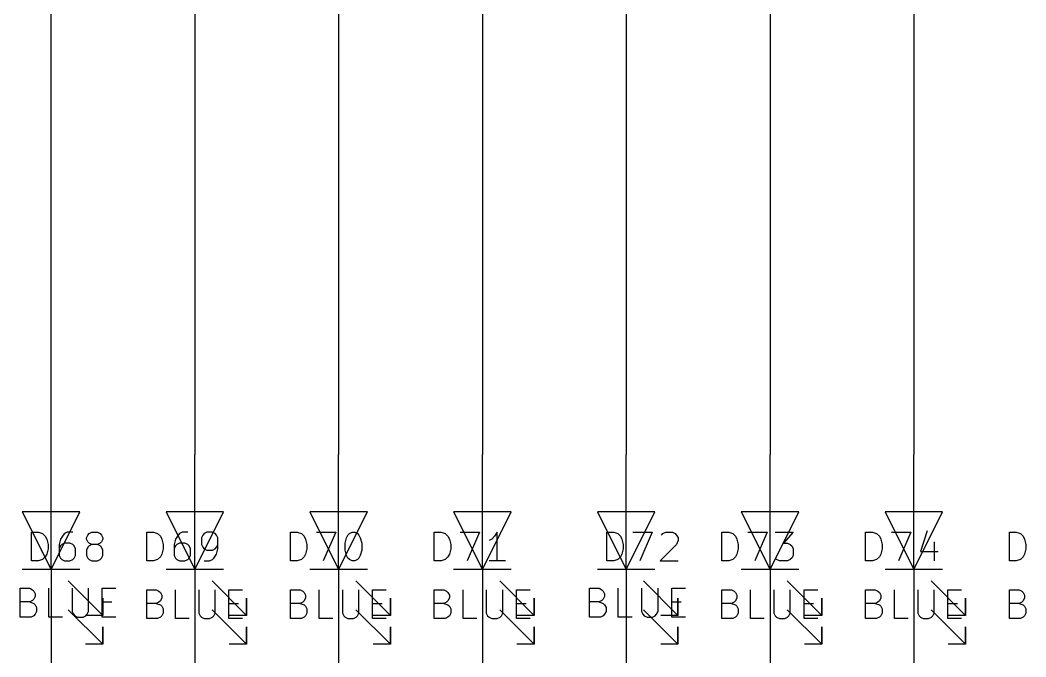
# Model space of a CAD drawing. Extents: x 0.4 to 16.1, y -11.3 to -0.4.
# Drawn here: x 9.996 to 11.745, y -7.352 to -6.245 of the extents above; entities that cross this region are included whole.
import ezdxf

# ---------------------------------------------------------------- set-up
doc = ezdxf.new("R2010")
doc.units = 0
doc.header["$MEASUREMENT"] = 0
for name, color, linetype in [('CYAN2', 4, 'CONTINUOUS'), ('GREEN3', 91, 'CONTINUOUS'), ('RED2', 1, 'CONTINUOUS')]:
    doc.layers.add(name, color=color, linetype=linetype)

msp = doc.modelspace()

# ---------------------------------------------------------------- linework, layer by layer
at = {"layer": 'CYAN2', "linetype": 'CONTINUOUS'}
for p, q in [((11.5734, -7.1329), (11.5615, -7.1686)), ((11.5734, -7.1329), (11.5615, -7.1686)), ((10.0163, -7.1853), (10.0163, -7.1353)), ((10.0163, -7.1353), (10.0282, -7.1353)), ((10.0163, -7.1853), (10.0163, -7.1353)), ((10.0163, -7.1353), (10.0282, -7.1353)), ((10.0282, -7.1353), (10.0353, -7.1377)), ((10.0282, -7.1353), (10.0353, -7.1377)), ((10.0353, -7.1377), (10.0401, -7.1424)), ((10.0353, -7.1377), (10.0401, -7.1424)), ((10.0401, -7.1424), (10.0425, -7.1472)), ((10.0401, -7.1424), (10.0425, -7.1472)), ((10.0425, -7.1472), (10.0449, -7.1567)), ((10.0425, -7.1472), (10.0449, -7.1567)), ((10.0663, -7.1472), (10.0639, -7.1567)), ((10.0663, -7.1472), (10.0639, -7.1567)), ((10.071, -7.1401), (10.0663, -7.1472)), ((10.071, -7.1401), (10.0663, -7.1472)), ((10.0734, -7.1377), (10.071, -7.1401)), ((10.0734, -7.1377), (10.071, -7.1401)), ((10.0782, -7.1353), (10.0734, -7.1377)), ((10.0782, -7.1353), (10.0734, -7.1377)), ((10.0877, -7.1353), (10.0782, -7.1353)), ((10.0877, -7.1353), (10.0782, -7.1353)), ((10.1115, -7.1448), (10.1139, -7.1401)), ((10.1115, -7.1448), (10.1139, -7.1401)), ((10.1115, -7.1472), (10.1115, -7.1448)), ((10.1115, -7.1472), (10.1115, -7.1448)), ((10.1139, -7.152), (10.1115, -7.1472)), ((10.1139, -7.152), (10.1115, -7.1472)), ((10.1139, -7.1401), (10.1163, -7.1377)), ((10.1139, -7.1401), (10.1163, -7.1377)), ((10.1163, -7.1377), (10.121, -7.1353)), ((10.1163, -7.1377), (10.121, -7.1353)), ((10.121, -7.1353), (10.1306, -7.1353)), ((10.121, -7.1353), (10.1306, -7.1353)), ((10.1306, -7.1353), (10.1353, -7.1377)), ((10.1306, -7.1353), (10.1353, -7.1377)), ((10.1353, -7.1377), (10.1377, -7.1401)), ((10.1353, -7.1377), (10.1377, -7.1401)), ((10.1377, -7.1401), (10.1401, -7.1448)), ((10.1377, -7.1401), (10.1401, -7.1448)), ((10.1401, -7.1472), (10.1377, -7.152)), ((10.1401, -7.1472), (10.1377, -7.152)), ((10.1401, -7.1448), (10.1401, -7.1472)), ((10.1401, -7.1448), (10.1401, -7.1472)), ((10.2163, -7.1853), (10.2163, -7.1353)), ((10.2163, -7.1353), (10.2282, -7.1353)), ((10.2163, -7.1853), (10.2163, -7.1353)), ((10.2163, -7.1353), (10.2282, -7.1353)), ((10.2282, -7.1353), (10.2353, -7.1377)), ((10.2282, -7.1353), (10.2353, -7.1377)), ((10.2353, -7.1377), (10.2401, -7.1424)), ((10.2353, -7.1377), (10.2401, -7.1424)), ((10.2401, -7.1424), (10.2425, -7.1472)), ((10.2401, -7.1424), (10.2425, -7.1472)), ((10.2425, -7.1472), (10.2449, -7.1567)), ((10.2425, -7.1472), (10.2449, -7.1567)), ((10.2663, -7.1472), (10.2639, -7.1567)), ((10.2663, -7.1472), (10.2639, -7.1567)), ((10.271, -7.1401), (10.2663, -7.1472)), ((10.271, -7.1401), (10.2663, -7.1472)), ((10.2734, -7.1377), (10.271, -7.1401)), ((10.2734, -7.1377), (10.271, -7.1401)), ((10.2782, -7.1353), (10.2734, -7.1377)), ((10.2782, -7.1353), (10.2734, -7.1377)), ((10.2877, -7.1353), (10.2782, -7.1353)), ((10.2877, -7.1353), (10.2782, -7.1353)), ((10.3139, -7.1401), (10.3115, -7.1448)), ((10.3139, -7.1401), (10.3115, -7.1448)), ((10.3115, -7.1448), (10.3115, -7.1567)), ((10.3115, -7.1448), (10.3115, -7.1567)), ((10.3163, -7.1377), (10.3139, -7.1401)), ((10.3163, -7.1377), (10.3139, -7.1401)), ((10.321, -7.1353), (10.3163, -7.1377)), ((10.321, -7.1353), (10.3163, -7.1377)), ((10.3306, -7.1353), (10.321, -7.1353)), ((10.3306, -7.1353), (10.321, -7.1353)), ((10.3353, -7.1377), (10.3306, -7.1353)), ((10.3353, -7.1377), (10.3306, -7.1353)), ((10.3377, -7.1401), (10.3353, -7.1377)), ((10.3377, -7.1401), (10.3353, -7.1377)), ((10.3401, -7.1448), (10.3377, -7.1401)), ((10.3401, -7.1448), (10.3377, -7.1401)), ((10.3401, -7.1639), (10.3401, -7.1448)), ((10.3401, -7.1639), (10.3401, -7.1448)), ((10.4663, -7.1853), (10.4663, -7.1353)), ((10.4663, -7.1353), (10.4782, -7.1353)), ((10.4663, -7.1853), (10.4663, -7.1353)), ((10.4663, -7.1353), (10.4782, -7.1353)), ((10.4782, -7.1353), (10.4853, -7.1377)), ((10.4782, -7.1353), (10.4853, -7.1377)), ((10.4853, -7.1377), (10.4901, -7.1424)), ((10.4853, -7.1377), (10.4901, -7.1424)), ((10.4901, -7.1424), (10.4925, -7.1472)), ((10.4901, -7.1424), (10.4925, -7.1472)), ((10.4925, -7.1472), (10.4949, -7.1567)), ((10.4925, -7.1472), (10.4949, -7.1567)), ((10.5115, -7.1353), (10.5449, -7.1353)), ((10.5115, -7.1353), (10.5449, -7.1353)), ((10.5449, -7.1353), (10.5234, -7.1853)), ((10.5449, -7.1353), (10.5234, -7.1853)), ((10.5615, -7.1543), (10.5639, -7.1448)), ((10.5615, -7.1543), (10.5639, -7.1448)), ((10.5639, -7.1448), (10.5663, -7.1401)), ((10.5639, -7.1448), (10.5663, -7.1401)), ((10.5663, -7.1401), (10.5687, -7.1377)), ((10.5663, -7.1401), (10.5687, -7.1377)), ((10.5687, -7.1377), (10.5734, -7.1353)), ((10.5687, -7.1377), (10.5734, -7.1353)), ((10.5734, -7.1353), (10.5782, -7.1353)), ((10.5734, -7.1353), (10.5782, -7.1353)), ((10.5782, -7.1353), (10.5829, -7.1377)), ((10.5782, -7.1353), (10.5829, -7.1377)), ((10.5829, -7.1377), (10.5853, -7.1401)), ((10.5829, -7.1377), (10.5853, -7.1401)), ((10.5853, -7.1401), (10.5877, -7.1448)), ((10.5853, -7.1401), (10.5877, -7.1448)), ((10.5877, -7.1448), (10.5901, -7.1543)), ((10.5877, -7.1448), (10.5901, -7.1543)), ((10.7163, -7.1853), (10.7163, -7.1353)), ((10.7163, -7.1353), (10.7282, -7.1353)), ((10.7163, -7.1853), (10.7163, -7.1353)), ((10.7163, -7.1353), (10.7282, -7.1353)), ((10.7282, -7.1353), (10.7353, -7.1377)), ((10.7282, -7.1353), (10.7353, -7.1377)), ((10.7353, -7.1377), (10.7401, -7.1424)), ((10.7353, -7.1377), (10.7401, -7.1424)), ((10.7401, -7.1424), (10.7425, -7.1472)), ((10.7401, -7.1424), (10.7425, -7.1472)), ((10.7425, -7.1472), (10.7449, -7.1567)), ((10.7425, -7.1472), (10.7449, -7.1567)), ((10.7615, -7.1353), (10.7949, -7.1353)), ((10.7615, -7.1353), (10.7949, -7.1353)), ((10.7949, -7.1353), (10.7734, -7.1853)), ((10.7949, -7.1353), (10.7734, -7.1853)), ((10.8163, -7.1472), (10.8115, -7.1496)), ((10.8163, -7.1472), (10.8115, -7.1496)), ((10.821, -7.1424), (10.8163, -7.1472)), ((10.821, -7.1424), (10.8163, -7.1472)), ((10.8258, -7.1353), (10.821, -7.1424)), ((10.8258, -7.1353), (10.821, -7.1424)), ((10.8258, -7.1853), (10.8258, -7.1353)), ((10.8258, -7.1853), (10.8258, -7.1353)), ((11.0163, -7.1853), (11.0163, -7.1353)), ((11.0163, -7.1353), (11.0282, -7.1353)), ((11.0163, -7.1853), (11.0163, -7.1353)), ((11.0163, -7.1353), (11.0282, -7.1353)), ((11.0282, -7.1353), (11.0353, -7.1377)), ((11.0282, -7.1353), (11.0353, -7.1377)), ((11.0353, -7.1377), (11.0401, -7.1424)), ((11.0353, -7.1377), (11.0401, -7.1424)), ((11.0401, -7.1424), (11.0425, -7.1472)), ((11.0401, -7.1424), (11.0425, -7.1472)), ((11.0425, -7.1472), (11.0449, -7.1567)), ((11.0425, -7.1472), (11.0449, -7.1567)), ((11.0615, -7.1353), (11.0949, -7.1353)), ((11.0615, -7.1353), (11.0949, -7.1353)), ((11.0949, -7.1353), (11.0734, -7.1853)), ((11.0949, -7.1353), (11.0734, -7.1853)), ((11.1115, -7.1401), (11.1139, -7.1377)), ((11.1115, -7.1401), (11.1139, -7.1377)), ((11.1139, -7.1377), (11.1187, -7.1353)), ((11.1139, -7.1377), (11.1187, -7.1353)), ((11.1187, -7.1353), (11.1306, -7.1353)), ((11.1187, -7.1353), (11.1306, -7.1353)), ((11.1306, -7.1353), (11.1353, -7.1377)), ((11.1306, -7.1353), (11.1353, -7.1377)), ((11.1353, -7.1377), (11.1377, -7.1401)), ((11.1353, -7.1377), (11.1377, -7.1401)), ((11.1377, -7.1401), (11.1401, -7.1448)), ((11.1377, -7.1401), (11.1401, -7.1448)), ((11.1401, -7.1496), (11.1377, -7.1567)), ((11.1401, -7.1496), (11.1377, -7.1567)), ((11.1401, -7.1448), (11.1401, -7.1496)), ((11.1401, -7.1448), (11.1401, -7.1496)), ((11.2163, -7.1853), (11.2163, -7.1353)), ((11.2163, -7.1353), (11.2282, -7.1353)), ((11.2163, -7.1853), (11.2163, -7.1353)), ((11.2163, -7.1353), (11.2282, -7.1353)), ((11.2282, -7.1353), (11.2353, -7.1377)), ((11.2282, -7.1353), (11.2353, -7.1377)), ((11.2353, -7.1377), (11.2401, -7.1424)), ((11.2353, -7.1377), (11.2401, -7.1424)), ((11.2401, -7.1424), (11.2425, -7.1472)), ((11.2401, -7.1424), (11.2425, -7.1472)), ((11.2425, -7.1472), (11.2449, -7.1567)), ((11.2425, -7.1472), (11.2449, -7.1567)), ((11.2615, -7.1353), (11.2949, -7.1353)), ((11.2615, -7.1353), (11.2949, -7.1353)), ((11.2949, -7.1353), (11.2734, -7.1853)), ((11.2949, -7.1353), (11.2734, -7.1853)), ((11.3091, -7.1353), (11.3401, -7.1353)), ((11.3091, -7.1353), (11.3401, -7.1353)), ((11.3401, -7.1353), (11.3234, -7.1543)), ((11.3401, -7.1353), (11.3234, -7.1543)), ((11.4663, -7.1853), (11.4663, -7.1353)), ((11.4663, -7.1353), (11.4782, -7.1353)), ((11.4663, -7.1853), (11.4663, -7.1353)), ((11.4663, -7.1353), (11.4782, -7.1353)), ((11.4782, -7.1353), (11.4853, -7.1377)), ((11.4782, -7.1353), (11.4853, -7.1377)), ((11.4853, -7.1377), (11.4901, -7.1424)), ((11.4853, -7.1377), (11.4901, -7.1424)), ((11.4901, -7.1424), (11.4925, -7.1472)), ((11.4901, -7.1424), (11.4925, -7.1472)), ((11.4925, -7.1472), (11.4949, -7.1567)), ((11.4925, -7.1472), (11.4949, -7.1567)), ((11.5115, -7.1353), (11.5449, -7.1353)), ((11.5115, -7.1353), (11.5449, -7.1353)), ((11.5449, -7.1353), (11.5234, -7.1853)), ((11.5449, -7.1353), (11.5234, -7.1853)), ((11.7163, -7.1853), (11.7163, -7.1353)), ((11.7163, -7.1353), (11.7282, -7.1353)), ((11.7163, -7.1853), (11.7163, -7.1353)), ((11.7163, -7.1353), (11.7282, -7.1353)), ((11.7282, -7.1353), (11.7353, -7.1377)), ((11.7282, -7.1353), (11.7353, -7.1377)), ((11.7353, -7.1377), (11.7401, -7.1424)), ((11.7353, -7.1377), (11.7401, -7.1424)), ((11.7401, -7.1424), (11.7425, -7.1472)), ((11.7401, -7.1424), (11.7425, -7.1472)), ((11.7425, -7.1472), (11.7449, -7.1567)), ((11.7425, -7.1472), (11.7449, -7.1567)), ((10.0449, -7.1639), (10.0425, -7.1734)), ((10.0449, -7.1639), (10.0425, -7.1734)), ((10.0449, -7.1567), (10.0449, -7.1639)), ((10.0449, -7.1567), (10.0449, -7.1639)), ((10.0639, -7.1567), (10.0639, -7.1758)), ((10.0639, -7.1567), (10.0639, -7.1758)), ((10.0663, -7.1591), (10.0639, -7.1639)), ((10.0663, -7.1591), (10.0639, -7.1639)), ((10.0687, -7.1567), (10.0663, -7.1591)), ((10.0687, -7.1567), (10.0663, -7.1591)), ((10.0734, -7.1543), (10.0687, -7.1567)), ((10.0734, -7.1543), (10.0687, -7.1567)), ((10.0829, -7.1543), (10.0734, -7.1543)), ((10.0829, -7.1543), (10.0734, -7.1543)), ((10.0877, -7.1567), (10.0829, -7.1543)), ((10.0877, -7.1567), (10.0829, -7.1543)), ((10.0901, -7.1591), (10.0877, -7.1567)), ((10.0901, -7.1591), (10.0877, -7.1567)), ((10.0925, -7.1639), (10.0901, -7.1591)), ((10.0925, -7.1639), (10.0901, -7.1591)), ((10.0925, -7.1758), (10.0925, -7.1639)), ((10.0925, -7.1758), (10.0925, -7.1639)), ((10.1139, -7.1615), (10.1115, -7.1662)), ((10.1139, -7.1615), (10.1115, -7.1662)), ((10.1115, -7.1662), (10.1115, -7.1758)), ((10.1115, -7.1662), (10.1115, -7.1758)), ((10.1163, -7.1543), (10.1139, -7.152)), ((10.1163, -7.1543), (10.1139, -7.152)), ((10.1163, -7.1591), (10.1139, -7.1615)), ((10.1163, -7.1591), (10.1139, -7.1615)), ((10.121, -7.1567), (10.1163, -7.1543)), ((10.121, -7.1567), (10.1163, -7.1543)), ((10.121, -7.1567), (10.1163, -7.1591)), ((10.121, -7.1567), (10.1163, -7.1591)), ((10.1306, -7.1567), (10.121, -7.1567)), ((10.1306, -7.1567), (10.121, -7.1567)), ((10.1353, -7.1543), (10.1306, -7.1567)), ((10.1353, -7.1543), (10.1306, -7.1567)), ((10.1353, -7.1591), (10.1306, -7.1567)), ((10.1353, -7.1591), (10.1306, -7.1567)), ((10.1377, -7.152), (10.1353, -7.1543)), ((10.1377, -7.152), (10.1353, -7.1543)), ((10.1377, -7.1615), (10.1353, -7.1591)), ((10.1377, -7.1615), (10.1353, -7.1591)), ((10.1401, -7.1662), (10.1377, -7.1615)), ((10.1401, -7.1662), (10.1377, -7.1615)), ((10.1401, -7.1758), (10.1401, -7.1662)), ((10.1401, -7.1758), (10.1401, -7.1662)), ((10.2449, -7.1639), (10.2425, -7.1734)), ((10.2449, -7.1639), (10.2425, -7.1734)), ((10.2449, -7.1567), (10.2449, -7.1639)), ((10.2449, -7.1567), (10.2449, -7.1639)), ((10.2639, -7.1567), (10.2639, -7.1758)), ((10.2639, -7.1567), (10.2639, -7.1758)), ((10.2663, -7.1591), (10.2639, -7.1639)), ((10.2663, -7.1591), (10.2639, -7.1639)), ((10.2687, -7.1567), (10.2663, -7.1591)), ((10.2687, -7.1567), (10.2663, -7.1591)), ((10.2734, -7.1543), (10.2687, -7.1567)), ((10.2734, -7.1543), (10.2687, -7.1567)), ((10.2829, -7.1543), (10.2734, -7.1543)), ((10.2829, -7.1543), (10.2734, -7.1543)), ((10.2877, -7.1567), (10.2829, -7.1543)), ((10.2877, -7.1567), (10.2829, -7.1543)), ((10.2901, -7.1591), (10.2877, -7.1567)), ((10.2901, -7.1591), (10.2877, -7.1567)), ((10.2925, -7.1639), (10.2901, -7.1591)), ((10.2925, -7.1639), (10.2901, -7.1591)), ((10.2925, -7.1758), (10.2925, -7.1639)), ((10.2925, -7.1758), (10.2925, -7.1639)), ((10.3115, -7.1567), (10.3139, -7.1615)), ((10.3115, -7.1567), (10.3139, -7.1615)), ((10.3139, -7.1615), (10.3163, -7.1639)), ((10.3139, -7.1615), (10.3163, -7.1639)), ((10.3163, -7.1639), (10.321, -7.1662)), ((10.3163, -7.1639), (10.321, -7.1662)), ((10.321, -7.1662), (10.3306, -7.1662)), ((10.321, -7.1662), (10.3306, -7.1662)), ((10.3306, -7.1662), (10.3353, -7.1639)), ((10.3306, -7.1662), (10.3353, -7.1639)), ((10.3353, -7.1639), (10.3377, -7.1615)), ((10.3353, -7.1639), (10.3377, -7.1615)), ((10.3377, -7.1615), (10.3401, -7.1567)), ((10.3377, -7.1615), (10.3401, -7.1567)), ((10.3377, -7.1734), (10.3401, -7.1639)), ((10.3377, -7.1734), (10.3401, -7.1639)), ((10.4949, -7.1639), (10.4925, -7.1734)), ((10.4949, -7.1639), (10.4925, -7.1734)), ((10.4949, -7.1567), (10.4949, -7.1639)), ((10.4949, -7.1567), (10.4949, -7.1639)), ((10.5615, -7.1662), (10.5615, -7.1543)), ((10.5615, -7.1662), (10.5615, -7.1543)), ((10.5639, -7.1758), (10.5615, -7.1662)), ((10.5639, -7.1758), (10.5615, -7.1662)), ((10.5901, -7.1662), (10.5877, -7.1758)), ((10.5901, -7.1662), (10.5877, -7.1758)), ((10.5901, -7.1543), (10.5901, -7.1662)), ((10.5901, -7.1543), (10.5901, -7.1662)), ((10.7449, -7.1639), (10.7425, -7.1734)), ((10.7449, -7.1639), (10.7425, -7.1734)), ((10.7449, -7.1567), (10.7449, -7.1639)), ((10.7449, -7.1567), (10.7449, -7.1639)), ((11.0449, -7.1639), (11.0425, -7.1734)), ((11.0449, -7.1639), (11.0425, -7.1734)), ((11.0449, -7.1567), (11.0449, -7.1639)), ((11.0449, -7.1567), (11.0449, -7.1639)), ((11.1377, -7.1567), (11.1091, -7.1853)), ((11.1377, -7.1567), (11.1091, -7.1853)), ((11.2449, -7.1639), (11.2425, -7.1734)), ((11.2449, -7.1639), (11.2425, -7.1734)), ((11.2449, -7.1567), (11.2449, -7.1639)), ((11.2449, -7.1567), (11.2449, -7.1639)), ((11.3234, -7.1543), (11.3306, -7.1543)), ((11.3234, -7.1543), (11.3306, -7.1543)), ((11.3306, -7.1543), (11.3353, -7.1567)), ((11.3306, -7.1543), (11.3353, -7.1567)), ((11.3353, -7.1567), (11.3377, -7.1591)), ((11.3353, -7.1567), (11.3377, -7.1591)), ((11.3377, -7.1591), (11.3401, -7.1639)), ((11.3377, -7.1591), (11.3401, -7.1639)), ((11.3401, -7.1639), (11.3401, -7.1758)), ((11.3401, -7.1639), (11.3401, -7.1758)), ((11.4949, -7.1639), (11.4925, -7.1734)), ((11.4949, -7.1639), (11.4925, -7.1734)), ((11.4949, -7.1567), (11.4949, -7.1639)), ((11.4949, -7.1567), (11.4949, -7.1639)), ((11.5615, -7.1686), (11.5925, -7.1686)), ((11.5615, -7.1686), (11.5925, -7.1686)), ((11.5853, -7.152), (11.5853, -7.1853)), ((11.5853, -7.152), (11.5853, -7.1853)), ((11.7449, -7.1639), (11.7425, -7.1734)), ((11.7449, -7.1639), (11.7425, -7.1734)), ((11.7449, -7.1567), (11.7449, -7.1639)), ((11.7449, -7.1567), (11.7449, -7.1639)), ((10.0282, -7.1853), (10.0163, -7.1853)), ((10.0282, -7.1853), (10.0163, -7.1853)), ((10.0353, -7.1829), (10.0282, -7.1853)), ((10.0353, -7.1829), (10.0282, -7.1853)), ((10.0401, -7.1782), (10.0353, -7.1829)), ((10.0401, -7.1782), (10.0353, -7.1829)), ((10.0425, -7.1734), (10.0401, -7.1782)), ((10.0425, -7.1734), (10.0401, -7.1782)), ((10.0639, -7.1758), (10.0663, -7.1805)), ((10.0639, -7.1758), (10.0663, -7.1805)), ((10.0663, -7.1805), (10.0687, -7.1829)), ((10.0663, -7.1805), (10.0687, -7.1829)), ((10.0687, -7.1829), (10.0734, -7.1853)), ((10.0687, -7.1829), (10.0734, -7.1853)), ((10.0734, -7.1853), (10.0829, -7.1853)), ((10.0734, -7.1853), (10.0829, -7.1853)), ((10.0829, -7.1853), (10.0877, -7.1829)), ((10.0829, -7.1853), (10.0877, -7.1829)), ((10.0877, -7.1829), (10.0901, -7.1805)), ((10.0877, -7.1829), (10.0901, -7.1805)), ((10.0901, -7.1805), (10.0925, -7.1758)), ((10.0901, -7.1805), (10.0925, -7.1758)), ((10.1115, -7.1758), (10.1139, -7.1805)), ((10.1115, -7.1758), (10.1139, -7.1805)), ((10.1139, -7.1805), (10.1163, -7.1829)), ((10.1139, -7.1805), (10.1163, -7.1829)), ((10.1163, -7.1829), (10.121, -7.1853)), ((10.1163, -7.1829), (10.121, -7.1853)), ((10.121, -7.1853), (10.1306, -7.1853)), ((10.121, -7.1853), (10.1306, -7.1853)), ((10.1306, -7.1853), (10.1353, -7.1829)), ((10.1306, -7.1853), (10.1353, -7.1829)), ((10.1353, -7.1829), (10.1377, -7.1805)), ((10.1353, -7.1829), (10.1377, -7.1805)), ((10.1377, -7.1805), (10.1401, -7.1758)), ((10.1377, -7.1805), (10.1401, -7.1758)), ((10.2282, -7.1853), (10.2163, -7.1853)), ((10.2282, -7.1853), (10.2163, -7.1853)), ((10.2353, -7.1829), (10.2282, -7.1853)), ((10.2353, -7.1829), (10.2282, -7.1853)), ((10.2401, -7.1782), (10.2353, -7.1829)), ((10.2401, -7.1782), (10.2353, -7.1829)), ((10.2425, -7.1734), (10.2401, -7.1782)), ((10.2425, -7.1734), (10.2401, -7.1782)), ((10.2639, -7.1758), (10.2663, -7.1805)), ((10.2639, -7.1758), (10.2663, -7.1805)), ((10.2663, -7.1805), (10.2687, -7.1829)), ((10.2663, -7.1805), (10.2687, -7.1829)), ((10.2687, -7.1829), (10.2734, -7.1853)), ((10.2687, -7.1829), (10.2734, -7.1853)), ((10.2734, -7.1853), (10.2829, -7.1853)), ((10.2734, -7.1853), (10.2829, -7.1853)), ((10.2829, -7.1853), (10.2877, -7.1829)), ((10.2829, -7.1853), (10.2877, -7.1829)), ((10.2877, -7.1829), (10.2901, -7.1805)), ((10.2877, -7.1829), (10.2901, -7.1805)), ((10.2901, -7.1805), (10.2925, -7.1758)), ((10.2901, -7.1805), (10.2925, -7.1758)), ((10.3163, -7.1853), (10.3258, -7.1853)), ((10.3163, -7.1853), (10.3258, -7.1853)), ((10.3258, -7.1853), (10.3306, -7.1829)), ((10.3258, -7.1853), (10.3306, -7.1829)), ((10.3306, -7.1829), (10.3329, -7.1805)), ((10.3306, -7.1829), (10.3329, -7.1805)), ((10.3329, -7.1805), (10.3377, -7.1734)), ((10.3329, -7.1805), (10.3377, -7.1734)), ((10.4782, -7.1853), (10.4663, -7.1853)), ((10.4782, -7.1853), (10.4663, -7.1853)), ((10.4853, -7.1829), (10.4782, -7.1853)), ((10.4853, -7.1829), (10.4782, -7.1853)), ((10.4901, -7.1782), (10.4853, -7.1829)), ((10.4901, -7.1782), (10.4853, -7.1829)), ((10.4925, -7.1734), (10.4901, -7.1782)), ((10.4925, -7.1734), (10.4901, -7.1782)), ((10.5663, -7.1805), (10.5639, -7.1758)), ((10.5663, -7.1805), (10.5639, -7.1758)), ((10.5687, -7.1829), (10.5663, -7.1805)), ((10.5687, -7.1829), (10.5663, -7.1805)), ((10.5734, -7.1853), (10.5687, -7.1829)), ((10.5734, -7.1853), (10.5687, -7.1829)), ((10.5782, -7.1853), (10.5734, -7.1853)), ((10.5782, -7.1853), (10.5734, -7.1853)), ((10.5829, -7.1829), (10.5782, -7.1853)), ((10.5829, -7.1829), (10.5782, -7.1853)), ((10.5853, -7.1805), (10.5829, -7.1829)), ((10.5853, -7.1805), (10.5829, -7.1829)), ((10.5877, -7.1758), (10.5853, -7.1805)), ((10.5877, -7.1758), (10.5853, -7.1805)), ((10.7282, -7.1853), (10.7163, -7.1853)), ((10.7282, -7.1853), (10.7163, -7.1853)), ((10.7353, -7.1829), (10.7282, -7.1853)), ((10.7353, -7.1829), (10.7282, -7.1853)), ((10.7401, -7.1782), (10.7353, -7.1829)), ((10.7401, -7.1782), (10.7353, -7.1829)), ((10.7425, -7.1734), (10.7401, -7.1782)), ((10.7425, -7.1734), (10.7401, -7.1782)), ((10.8401, -7.1853), (10.8115, -7.1853)), ((10.8401, -7.1853), (10.8115, -7.1853)), ((11.0282, -7.1853), (11.0163, -7.1853)), ((11.0282, -7.1853), (11.0163, -7.1853)), ((11.0353, -7.1829), (11.0282, -7.1853)), ((11.0353, -7.1829), (11.0282, -7.1853)), ((11.0401, -7.1782), (11.0353, -7.1829)), ((11.0401, -7.1782), (11.0353, -7.1829)), ((11.0425, -7.1734), (11.0401, -7.1782)), ((11.0425, -7.1734), (11.0401, -7.1782)), ((11.1091, -7.1853), (11.1401, -7.1853)), ((11.1091, -7.1853), (11.1401, -7.1853)), ((11.2282, -7.1853), (11.2163, -7.1853)), ((11.2282, -7.1853), (11.2163, -7.1853)), ((11.2353, -7.1829), (11.2282, -7.1853)), ((11.2353, -7.1829), (11.2282, -7.1853)), ((11.2401, -7.1782), (11.2353, -7.1829)), ((11.2401, -7.1782), (11.2353, -7.1829)), ((11.2425, -7.1734), (11.2401, -7.1782)), ((11.2425, -7.1734), (11.2401, -7.1782)), ((11.3115, -7.1829), (11.3091, -7.1805)), ((11.3115, -7.1829), (11.3091, -7.1805)), ((11.3163, -7.1853), (11.3115, -7.1829)), ((11.3163, -7.1853), (11.3115, -7.1829)), ((11.3306, -7.1853), (11.3163, -7.1853)), ((11.3306, -7.1853), (11.3163, -7.1853)), ((11.3353, -7.1829), (11.3306, -7.1853)), ((11.3353, -7.1829), (11.3306, -7.1853)), ((11.3377, -7.1805), (11.3353, -7.1829)), ((11.3377, -7.1805), (11.3353, -7.1829)), ((11.3401, -7.1758), (11.3377, -7.1805)), ((11.3401, -7.1758), (11.3377, -7.1805)), ((11.4782, -7.1853), (11.4663, -7.1853)), ((11.4782, -7.1853), (11.4663, -7.1853)), ((11.4853, -7.1829), (11.4782, -7.1853)), ((11.4853, -7.1829), (11.4782, -7.1853)), ((11.4901, -7.1782), (11.4853, -7.1829)), ((11.4901, -7.1782), (11.4853, -7.1829)), ((11.4925, -7.1734), (11.4901, -7.1782)), ((11.4925, -7.1734), (11.4901, -7.1782)), ((11.7282, -7.1853), (11.7163, -7.1853)), ((11.7282, -7.1853), (11.7163, -7.1853)), ((11.7353, -7.1829), (11.7282, -7.1853)), ((11.7353, -7.1829), (11.7282, -7.1853)), ((11.7401, -7.1782), (11.7353, -7.1829)), ((11.7401, -7.1782), (11.7353, -7.1829)), ((11.7425, -7.1734), (11.7401, -7.1782)), ((11.7425, -7.1734), (11.7401, -7.1782)), ((9.9963, -7.2828), (9.9963, -7.2328)), ((9.9963, -7.2328), (10.0129, -7.2328)), ((9.9963, -7.2828), (9.9963, -7.2328)), ((9.9963, -7.2328), (10.0129, -7.2328)), ((10.0129, -7.2328), (10.0177, -7.2352)), ((10.0129, -7.2328), (10.0177, -7.2352)), ((10.0177, -7.2352), (10.0201, -7.2376)), ((10.0177, -7.2352), (10.0201, -7.2376)), ((10.0201, -7.2376), (10.0225, -7.2423)), ((10.0201, -7.2376), (10.0225, -7.2423)), ((10.0463, -7.2828), (10.0463, -7.2328)), ((10.0463, -7.2828), (10.0463, -7.2328)), ((10.0868, -7.2328), (10.0868, -7.2733)), ((10.0868, -7.2328), (10.0868, -7.2733)), ((10.1153, -7.2733), (10.1153, -7.2328)), ((10.1153, -7.2733), (10.1153, -7.2328)), ((10.1391, -7.2828), (10.1391, -7.2328)), ((10.1391, -7.2328), (10.1629, -7.2328)), ((10.1391, -7.2828), (10.1391, -7.2328)), ((10.1391, -7.2328), (10.1629, -7.2328)), ((10.2163, -7.2853), (10.2163, -7.2353)), ((10.2163, -7.2353), (10.2329, -7.2353)), ((10.2163, -7.2853), (10.2163, -7.2353)), ((10.2163, -7.2353), (10.2329, -7.2353)), ((10.2329, -7.2353), (10.2377, -7.2377)), ((10.2329, -7.2353), (10.2377, -7.2377)), ((10.2377, -7.2377), (10.2401, -7.2401)), ((10.2377, -7.2377), (10.2401, -7.2401)), ((10.2663, -7.2853), (10.2663, -7.2353)), ((10.2663, -7.2853), (10.2663, -7.2353)), ((10.3068, -7.2353), (10.3068, -7.2758)), ((10.3068, -7.2353), (10.3068, -7.2758)), ((10.3353, -7.2758), (10.3353, -7.2353)), ((10.3353, -7.2758), (10.3353, -7.2353)), ((10.3591, -7.2853), (10.3591, -7.2353)), ((10.3591, -7.2353), (10.3829, -7.2353)), ((10.3591, -7.2853), (10.3591, -7.2353)), ((10.3591, -7.2353), (10.3829, -7.2353)), ((10.4663, -7.2853), (10.4663, -7.2353)), ((10.4663, -7.2353), (10.4829, -7.2353)), ((10.4663, -7.2853), (10.4663, -7.2353)), ((10.4663, -7.2353), (10.4829, -7.2353)), ((10.4829, -7.2353), (10.4877, -7.2377)), ((10.4829, -7.2353), (10.4877, -7.2377)), ((10.4877, -7.2377), (10.4901, -7.2401)), ((10.4877, -7.2377), (10.4901, -7.2401)), ((10.5163, -7.2853), (10.5163, -7.2353)), ((10.5163, -7.2853), (10.5163, -7.2353)), ((10.5568, -7.2353), (10.5568, -7.2758)), ((10.5568, -7.2353), (10.5568, -7.2758)), ((10.5853, -7.2758), (10.5853, -7.2353)), ((10.5853, -7.2758), (10.5853, -7.2353)), ((10.6091, -7.2853), (10.6091, -7.2353)), ((10.6091, -7.2353), (10.6329, -7.2353)), ((10.6091, -7.2853), (10.6091, -7.2353)), ((10.6091, -7.2353), (10.6329, -7.2353)), ((10.7163, -7.2853), (10.7163, -7.2353)), ((10.7163, -7.2353), (10.7329, -7.2353)), ((10.7163, -7.2853), (10.7163, -7.2353)), ((10.7163, -7.2353), (10.7329, -7.2353)), ((10.7329, -7.2353), (10.7377, -7.2377)), ((10.7329, -7.2353), (10.7377, -7.2377)), ((10.7377, -7.2377), (10.7401, -7.2401)), ((10.7377, -7.2377), (10.7401, -7.2401)), ((10.7663, -7.2853), (10.7663, -7.2353)), ((10.7663, -7.2853), (10.7663, -7.2353)), ((10.8068, -7.2353), (10.8068, -7.2758)), ((10.8068, -7.2353), (10.8068, -7.2758)), ((10.8353, -7.2758), (10.8353, -7.2353)), ((10.8353, -7.2758), (10.8353, -7.2353)), ((10.8591, -7.2853), (10.8591, -7.2353)), ((10.8591, -7.2353), (10.8829, -7.2353)), ((10.8591, -7.2853), (10.8591, -7.2353)), ((10.8591, -7.2353), (10.8829, -7.2353)), ((10.9863, -7.2828), (10.9863, -7.2328)), ((10.9863, -7.2328), (11.0029, -7.2328)), ((10.9863, -7.2828), (10.9863, -7.2328)), ((10.9863, -7.2328), (11.0029, -7.2328)), ((11.0029, -7.2328), (11.0077, -7.2352)), ((11.0029, -7.2328), (11.0077, -7.2352)), ((11.0077, -7.2352), (11.0101, -7.2376)), ((11.0077, -7.2352), (11.0101, -7.2376)), ((11.0101, -7.2376), (11.0125, -7.2423)), ((11.0101, -7.2376), (11.0125, -7.2423)), ((11.0363, -7.2828), (11.0363, -7.2328)), ((11.0363, -7.2828), (11.0363, -7.2328)), ((11.0768, -7.2328), (11.0768, -7.2733)), ((11.0768, -7.2328), (11.0768, -7.2733)), ((11.1053, -7.2733), (11.1053, -7.2328)), ((11.1053, -7.2733), (11.1053, -7.2328)), ((11.1291, -7.2828), (11.1291, -7.2328)), ((11.1291, -7.2328), (11.1529, -7.2328)), ((11.1291, -7.2828), (11.1291, -7.2328)), ((11.1291, -7.2328), (11.1529, -7.2328)), ((11.2163, -7.2853), (11.2163, -7.2353)), ((11.2163, -7.2353), (11.2329, -7.2353)), ((11.2163, -7.2853), (11.2163, -7.2353)), ((11.2163, -7.2353), (11.2329, -7.2353)), ((11.2329, -7.2353), (11.2377, -7.2377)), ((11.2329, -7.2353), (11.2377, -7.2377)), ((11.2377, -7.2377), (11.2401, -7.2401)), ((11.2377, -7.2377), (11.2401, -7.2401)), ((11.2663, -7.2853), (11.2663, -7.2353)), ((11.2663, -7.2853), (11.2663, -7.2353)), ((11.3068, -7.2353), (11.3068, -7.2758)), ((11.3068, -7.2353), (11.3068, -7.2758)), ((11.3353, -7.2758), (11.3353, -7.2353)), ((11.3353, -7.2758), (11.3353, -7.2353)), ((11.3591, -7.2853), (11.3591, -7.2353)), ((11.3591, -7.2353), (11.3829, -7.2353)), ((11.3591, -7.2853), (11.3591, -7.2353)), ((11.3591, -7.2353), (11.3829, -7.2353)), ((11.4663, -7.2853), (11.4663, -7.2353)), ((11.4663, -7.2353), (11.4829, -7.2353)), ((11.4663, -7.2853), (11.4663, -7.2353)), ((11.4663, -7.2353), (11.4829, -7.2353)), ((11.4829, -7.2353), (11.4877, -7.2377)), ((11.4829, -7.2353), (11.4877, -7.2377)), ((11.4877, -7.2377), (11.4901, -7.2401)), ((11.4877, -7.2377), (11.4901, -7.2401)), ((11.5163, -7.2853), (11.5163, -7.2353)), ((11.5163, -7.2853), (11.5163, -7.2353)), ((11.5568, -7.2353), (11.5568, -7.2758)), ((11.5568, -7.2353), (11.5568, -7.2758)), ((11.5853, -7.2758), (11.5853, -7.2353)), ((11.5853, -7.2758), (11.5853, -7.2353)), ((11.6091, -7.2853), (11.6091, -7.2353)), ((11.6091, -7.2353), (11.6329, -7.2353)), ((11.6091, -7.2853), (11.6091, -7.2353)), ((11.6091, -7.2353), (11.6329, -7.2353)), ((11.7163, -7.2853), (11.7163, -7.2353)), ((11.7163, -7.2353), (11.7329, -7.2353)), ((11.7163, -7.2853), (11.7163, -7.2353)), ((11.7163, -7.2353), (11.7329, -7.2353)), ((11.7329, -7.2353), (11.7377, -7.2377)), ((11.7329, -7.2353), (11.7377, -7.2377)), ((11.7377, -7.2377), (11.7401, -7.2401)), ((11.7377, -7.2377), (11.7401, -7.2401)), ((10.0177, -7.2542), (10.0129, -7.2566)), ((10.0177, -7.2542), (10.0129, -7.2566)), ((10.0201, -7.2518), (10.0177, -7.2542)), ((10.0201, -7.2518), (10.0177, -7.2542)), ((10.0225, -7.2471), (10.0201, -7.2518)), ((10.0225, -7.2471), (10.0201, -7.2518)), ((10.0225, -7.2423), (10.0225, -7.2471)), ((10.0225, -7.2423), (10.0225, -7.2471)), ((10.2401, -7.2543), (10.2377, -7.2567)), ((10.2401, -7.2543), (10.2377, -7.2567)), ((10.2401, -7.2401), (10.2425, -7.2448)), ((10.2401, -7.2401), (10.2425, -7.2448)), ((10.2425, -7.2496), (10.2401, -7.2543)), ((10.2425, -7.2496), (10.2401, -7.2543)), ((10.2425, -7.2448), (10.2425, -7.2496)), ((10.2425, -7.2448), (10.2425, -7.2496)), ((10.4901, -7.2543), (10.4877, -7.2567)), ((10.4901, -7.2543), (10.4877, -7.2567)), ((10.4901, -7.2401), (10.4925, -7.2448)), ((10.4901, -7.2401), (10.4925, -7.2448)), ((10.4925, -7.2496), (10.4901, -7.2543)), ((10.4925, -7.2496), (10.4901, -7.2543)), ((10.4925, -7.2448), (10.4925, -7.2496)), ((10.4925, -7.2448), (10.4925, -7.2496)), ((10.7401, -7.2543), (10.7377, -7.2567)), ((10.7401, -7.2543), (10.7377, -7.2567)), ((10.7401, -7.2401), (10.7425, -7.2448)), ((10.7401, -7.2401), (10.7425, -7.2448)), ((10.7425, -7.2496), (10.7401, -7.2543)), ((10.7425, -7.2496), (10.7401, -7.2543)), ((10.7425, -7.2448), (10.7425, -7.2496)), ((10.7425, -7.2448), (10.7425, -7.2496)), ((11.0077, -7.2542), (11.0029, -7.2566)), ((11.0077, -7.2542), (11.0029, -7.2566)), ((11.0101, -7.2518), (11.0077, -7.2542)), ((11.0101, -7.2518), (11.0077, -7.2542)), ((11.0125, -7.2471), (11.0101, -7.2518)), ((11.0125, -7.2471), (11.0101, -7.2518)), ((11.0125, -7.2423), (11.0125, -7.2471)), ((11.0125, -7.2423), (11.0125, -7.2471)), ((11.2401, -7.2543), (11.2377, -7.2567)), ((11.2401, -7.2543), (11.2377, -7.2567)), ((11.2401, -7.2401), (11.2425, -7.2448)), ((11.2401, -7.2401), (11.2425, -7.2448)), ((11.2425, -7.2496), (11.2401, -7.2543)), ((11.2425, -7.2496), (11.2401, -7.2543)), ((11.2425, -7.2448), (11.2425, -7.2496)), ((11.2425, -7.2448), (11.2425, -7.2496)), ((11.4901, -7.2543), (11.4877, -7.2567)), ((11.4901, -7.2543), (11.4877, -7.2567)), ((11.4901, -7.2401), (11.4925, -7.2448)), ((11.4901, -7.2401), (11.4925, -7.2448)), ((11.4925, -7.2496), (11.4901, -7.2543)), ((11.4925, -7.2496), (11.4901, -7.2543)), ((11.4925, -7.2448), (11.4925, -7.2496)), ((11.4925, -7.2448), (11.4925, -7.2496)), ((11.7401, -7.2543), (11.7377, -7.2567)), ((11.7401, -7.2543), (11.7377, -7.2567)), ((11.7401, -7.2401), (11.7425, -7.2448)), ((11.7401, -7.2401), (11.7425, -7.2448)), ((11.7425, -7.2496), (11.7401, -7.2543)), ((11.7425, -7.2496), (11.7401, -7.2543)), ((11.7425, -7.2448), (11.7425, -7.2496)), ((11.7425, -7.2448), (11.7425, -7.2496)), ((10.0129, -7.2566), (9.9963, -7.2566)), ((10.0129, -7.2566), (9.9963, -7.2566)), ((10.0129, -7.2566), (10.0201, -7.259)), ((10.0129, -7.2566), (10.0201, -7.259)), ((10.0201, -7.259), (10.0225, -7.2614)), ((10.0201, -7.259), (10.0225, -7.2614)), ((10.0225, -7.2614), (10.0249, -7.2661)), ((10.0225, -7.2614), (10.0249, -7.2661)), ((10.0249, -7.2733), (10.0225, -7.278)), ((10.0249, -7.2733), (10.0225, -7.278)), ((10.0249, -7.2661), (10.0249, -7.2733)), ((10.0249, -7.2661), (10.0249, -7.2733)), ((10.0868, -7.2733), (10.0891, -7.278)), ((10.0868, -7.2733), (10.0891, -7.278)), ((10.1129, -7.278), (10.1153, -7.2733)), ((10.1129, -7.278), (10.1153, -7.2733)), ((10.1391, -7.2566), (10.1558, -7.2566)), ((10.1391, -7.2566), (10.1558, -7.2566)), ((10.2329, -7.2591), (10.2163, -7.2591)), ((10.2329, -7.2591), (10.2163, -7.2591)), ((10.2377, -7.2567), (10.2329, -7.2591)), ((10.2377, -7.2567), (10.2329, -7.2591)), ((10.2329, -7.2591), (10.2401, -7.2615)), ((10.2329, -7.2591), (10.2401, -7.2615)), ((10.2401, -7.2615), (10.2425, -7.2639)), ((10.2401, -7.2615), (10.2425, -7.2639)), ((10.2425, -7.2639), (10.2449, -7.2686)), ((10.2425, -7.2639), (10.2449, -7.2686)), ((10.2449, -7.2686), (10.2449, -7.2758)), ((10.2449, -7.2686), (10.2449, -7.2758)), ((10.3591, -7.2591), (10.3758, -7.2591)), ((10.3591, -7.2591), (10.3758, -7.2591)), ((10.4829, -7.2591), (10.4663, -7.2591)), ((10.4829, -7.2591), (10.4663, -7.2591)), ((10.4877, -7.2567), (10.4829, -7.2591)), ((10.4877, -7.2567), (10.4829, -7.2591)), ((10.4829, -7.2591), (10.4901, -7.2615)), ((10.4829, -7.2591), (10.4901, -7.2615)), ((10.4901, -7.2615), (10.4925, -7.2639)), ((10.4901, -7.2615), (10.4925, -7.2639)), ((10.4925, -7.2639), (10.4949, -7.2686)), ((10.4925, -7.2639), (10.4949, -7.2686)), ((10.4949, -7.2686), (10.4949, -7.2758)), ((10.4949, -7.2686), (10.4949, -7.2758)), ((10.6091, -7.2591), (10.6258, -7.2591)), ((10.6091, -7.2591), (10.6258, -7.2591)), ((10.7329, -7.2591), (10.7163, -7.2591)), ((10.7329, -7.2591), (10.7163, -7.2591)), ((10.7377, -7.2567), (10.7329, -7.2591)), ((10.7377, -7.2567), (10.7329, -7.2591)), ((10.7329, -7.2591), (10.7401, -7.2615)), ((10.7329, -7.2591), (10.7401, -7.2615)), ((10.7401, -7.2615), (10.7425, -7.2639)), ((10.7401, -7.2615), (10.7425, -7.2639)), ((10.7425, -7.2639), (10.7449, -7.2686)), ((10.7425, -7.2639), (10.7449, -7.2686)), ((10.7449, -7.2686), (10.7449, -7.2758)), ((10.7449, -7.2686), (10.7449, -7.2758)), ((10.8591, -7.2591), (10.8758, -7.2591)), ((10.8591, -7.2591), (10.8758, -7.2591)), ((11.0029, -7.2566), (10.9863, -7.2566)), ((11.0029, -7.2566), (10.9863, -7.2566)), ((11.0029, -7.2566), (11.0101, -7.259)), ((11.0029, -7.2566), (11.0101, -7.259)), ((11.0101, -7.259), (11.0125, -7.2614)), ((11.0101, -7.259), (11.0125, -7.2614)), ((11.0125, -7.2614), (11.0149, -7.2661)), ((11.0125, -7.2614), (11.0149, -7.2661)), ((11.0149, -7.2733), (11.0125, -7.278)), ((11.0149, -7.2733), (11.0125, -7.278)), ((11.0149, -7.2661), (11.0149, -7.2733)), ((11.0149, -7.2661), (11.0149, -7.2733)), ((11.0768, -7.2733), (11.0791, -7.278)), ((11.0768, -7.2733), (11.0791, -7.278)), ((11.1029, -7.278), (11.1053, -7.2733)), ((11.1029, -7.278), (11.1053, -7.2733)), ((11.1291, -7.2566), (11.1458, -7.2566)), ((11.1291, -7.2566), (11.1458, -7.2566)), ((11.2329, -7.2591), (11.2163, -7.2591)), ((11.2329, -7.2591), (11.2163, -7.2591)), ((11.2377, -7.2567), (11.2329, -7.2591)), ((11.2377, -7.2567), (11.2329, -7.2591)), ((11.2329, -7.2591), (11.2401, -7.2615)), ((11.2329, -7.2591), (11.2401, -7.2615)), ((11.2401, -7.2615), (11.2425, -7.2639)), ((11.2401, -7.2615), (11.2425, -7.2639)), ((11.2425, -7.2639), (11.2449, -7.2686)), ((11.2425, -7.2639), (11.2449, -7.2686)), ((11.2449, -7.2686), (11.2449, -7.2758)), ((11.2449, -7.2686), (11.2449, -7.2758)), ((11.3591, -7.2591), (11.3758, -7.2591)), ((11.3591, -7.2591), (11.3758, -7.2591)), ((11.4829, -7.2591), (11.4663, -7.2591)), ((11.4829, -7.2591), (11.4663, -7.2591)), ((11.4877, -7.2567), (11.4829, -7.2591)), ((11.4877, -7.2567), (11.4829, -7.2591)), ((11.4829, -7.2591), (11.4901, -7.2615)), ((11.4829, -7.2591), (11.4901, -7.2615)), ((11.4901, -7.2615), (11.4925, -7.2639)), ((11.4901, -7.2615), (11.4925, -7.2639)), ((11.4925, -7.2639), (11.4949, -7.2686)), ((11.4925, -7.2639), (11.4949, -7.2686)), ((11.4949, -7.2686), (11.4949, -7.2758)), ((11.4949, -7.2686), (11.4949, -7.2758)), ((11.6091, -7.2591), (11.6258, -7.2591)), ((11.6091, -7.2591), (11.6258, -7.2591)), ((11.7329, -7.2591), (11.7163, -7.2591)), ((11.7329, -7.2591), (11.7163, -7.2591)), ((11.7377, -7.2567), (11.7329, -7.2591)), ((11.7377, -7.2567), (11.7329, -7.2591)), ((11.7329, -7.2591), (11.7401, -7.2615)), ((11.7329, -7.2591), (11.7401, -7.2615)), ((11.7401, -7.2615), (11.7425, -7.2639)), ((11.7401, -7.2615), (11.7425, -7.2639)), ((11.7425, -7.2639), (11.7449, -7.2686)), ((11.7425, -7.2639), (11.7449, -7.2686)), ((11.7449, -7.2686), (11.7449, -7.2758)), ((11.7449, -7.2686), (11.7449, -7.2758)), ((10.0153, -7.2828), (9.9963, -7.2828)), ((10.0153, -7.2828), (9.9963, -7.2828)), ((10.0201, -7.2804), (10.0153, -7.2828)), ((10.0201, -7.2804), (10.0153, -7.2828)), ((10.0225, -7.278), (10.0201, -7.2804)), ((10.0225, -7.278), (10.0201, -7.2804)), ((10.0701, -7.2828), (10.0463, -7.2828)), ((10.0701, -7.2828), (10.0463, -7.2828)), ((10.0891, -7.278), (10.0915, -7.2804)), ((10.0891, -7.278), (10.0915, -7.2804)), ((10.0915, -7.2804), (10.0963, -7.2828)), ((10.0915, -7.2804), (10.0963, -7.2828)), ((10.0963, -7.2828), (10.1058, -7.2828)), ((10.0963, -7.2828), (10.1058, -7.2828)), ((10.1058, -7.2828), (10.1106, -7.2804)), ((10.1058, -7.2828), (10.1106, -7.2804)), ((10.1106, -7.2804), (10.1129, -7.278)), ((10.1106, -7.2804), (10.1129, -7.278)), ((10.1629, -7.2828), (10.1391, -7.2828)), ((10.1629, -7.2828), (10.1391, -7.2828)), ((10.2353, -7.2853), (10.2163, -7.2853)), ((10.2353, -7.2853), (10.2163, -7.2853)), ((10.2401, -7.2829), (10.2353, -7.2853)), ((10.2401, -7.2829), (10.2353, -7.2853)), ((10.2425, -7.2805), (10.2401, -7.2829)), ((10.2425, -7.2805), (10.2401, -7.2829)), ((10.2449, -7.2758), (10.2425, -7.2805)), ((10.2449, -7.2758), (10.2425, -7.2805)), ((10.2901, -7.2853), (10.2663, -7.2853)), ((10.2901, -7.2853), (10.2663, -7.2853)), ((10.3068, -7.2758), (10.3091, -7.2805)), ((10.3068, -7.2758), (10.3091, -7.2805)), ((10.3091, -7.2805), (10.3115, -7.2829)), ((10.3091, -7.2805), (10.3115, -7.2829)), ((10.3115, -7.2829), (10.3163, -7.2853)), ((10.3115, -7.2829), (10.3163, -7.2853)), ((10.3163, -7.2853), (10.3258, -7.2853)), ((10.3163, -7.2853), (10.3258, -7.2853)), ((10.3258, -7.2853), (10.3306, -7.2829)), ((10.3258, -7.2853), (10.3306, -7.2829)), ((10.3306, -7.2829), (10.3329, -7.2805)), ((10.3306, -7.2829), (10.3329, -7.2805)), ((10.3329, -7.2805), (10.3353, -7.2758)), ((10.3329, -7.2805), (10.3353, -7.2758)), ((10.3829, -7.2853), (10.3591, -7.2853)), ((10.3829, -7.2853), (10.3591, -7.2853)), ((10.4853, -7.2853), (10.4663, -7.2853)), ((10.4853, -7.2853), (10.4663, -7.2853)), ((10.4901, -7.2829), (10.4853, -7.2853)), ((10.4901, -7.2829), (10.4853, -7.2853)), ((10.4925, -7.2805), (10.4901, -7.2829)), ((10.4925, -7.2805), (10.4901, -7.2829)), ((10.4949, -7.2758), (10.4925, -7.2805)), ((10.4949, -7.2758), (10.4925, -7.2805)), ((10.5401, -7.2853), (10.5163, -7.2853)), ((10.5401, -7.2853), (10.5163, -7.2853)), ((10.5568, -7.2758), (10.5591, -7.2805)), ((10.5568, -7.2758), (10.5591, -7.2805)), ((10.5591, -7.2805), (10.5615, -7.2829)), ((10.5591, -7.2805), (10.5615, -7.2829)), ((10.5615, -7.2829), (10.5663, -7.2853)), ((10.5615, -7.2829), (10.5663, -7.2853)), ((10.5663, -7.2853), (10.5758, -7.2853)), ((10.5663, -7.2853), (10.5758, -7.2853)), ((10.5758, -7.2853), (10.5806, -7.2829)), ((10.5758, -7.2853), (10.5806, -7.2829)), ((10.5806, -7.2829), (10.5829, -7.2805)), ((10.5806, -7.2829), (10.5829, -7.2805)), ((10.5829, -7.2805), (10.5853, -7.2758)), ((10.5829, -7.2805), (10.5853, -7.2758)), ((10.6329, -7.2853), (10.6091, -7.2853)), ((10.6329, -7.2853), (10.6091, -7.2853)), ((10.7353, -7.2853), (10.7163, -7.2853)), ((10.7353, -7.2853), (10.7163, -7.2853)), ((10.7401, -7.2829), (10.7353, -7.2853)), ((10.7401, -7.2829), (10.7353, -7.2853)), ((10.7425, -7.2805), (10.7401, -7.2829)), ((10.7425, -7.2805), (10.7401, -7.2829)), ((10.7449, -7.2758), (10.7425, -7.2805)), ((10.7449, -7.2758), (10.7425, -7.2805)), ((10.7901, -7.2853), (10.7663, -7.2853)), ((10.7901, -7.2853), (10.7663, -7.2853)), ((10.8068, -7.2758), (10.8091, -7.2805)), ((10.8068, -7.2758), (10.8091, -7.2805)), ((10.8091, -7.2805), (10.8115, -7.2829)), ((10.8091, -7.2805), (10.8115, -7.2829)), ((10.8115, -7.2829), (10.8163, -7.2853)), ((10.8115, -7.2829), (10.8163, -7.2853)), ((10.8163, -7.2853), (10.8258, -7.2853)), ((10.8163, -7.2853), (10.8258, -7.2853)), ((10.8258, -7.2853), (10.8306, -7.2829)), ((10.8258, -7.2853), (10.8306, -7.2829)), ((10.8306, -7.2829), (10.8329, -7.2805)), ((10.8306, -7.2829), (10.8329, -7.2805)), ((10.8329, -7.2805), (10.8353, -7.2758)), ((10.8329, -7.2805), (10.8353, -7.2758)), ((10.8829, -7.2853), (10.8591, -7.2853)), ((10.8829, -7.2853), (10.8591, -7.2853)), ((11.0053, -7.2828), (10.9863, -7.2828)), ((11.0053, -7.2828), (10.9863, -7.2828)), ((11.0101, -7.2804), (11.0053, -7.2828)), ((11.0101, -7.2804), (11.0053, -7.2828)), ((11.0125, -7.278), (11.0101, -7.2804)), ((11.0125, -7.278), (11.0101, -7.2804)), ((11.0601, -7.2828), (11.0363, -7.2828)), ((11.0601, -7.2828), (11.0363, -7.2828)), ((11.0791, -7.278), (11.0815, -7.2804)), ((11.0791, -7.278), (11.0815, -7.2804)), ((11.0815, -7.2804), (11.0863, -7.2828)), ((11.0815, -7.2804), (11.0863, -7.2828)), ((11.0863, -7.2828), (11.0958, -7.2828)), ((11.0863, -7.2828), (11.0958, -7.2828)), ((11.0958, -7.2828), (11.1006, -7.2804)), ((11.0958, -7.2828), (11.1006, -7.2804)), ((11.1006, -7.2804), (11.1029, -7.278)), ((11.1006, -7.2804), (11.1029, -7.278)), ((11.1529, -7.2828), (11.1291, -7.2828)), ((11.1529, -7.2828), (11.1291, -7.2828)), ((11.2353, -7.2853), (11.2163, -7.2853)), ((11.2353, -7.2853), (11.2163, -7.2853)), ((11.2401, -7.2829), (11.2353, -7.2853)), ((11.2401, -7.2829), (11.2353, -7.2853)), ((11.2425, -7.2805), (11.2401, -7.2829)), ((11.2425, -7.2805), (11.2401, -7.2829)), ((11.2449, -7.2758), (11.2425, -7.2805)), ((11.2449, -7.2758), (11.2425, -7.2805)), ((11.2901, -7.2853), (11.2663, -7.2853)), ((11.2901, -7.2853), (11.2663, -7.2853)), ((11.3068, -7.2758), (11.3091, -7.2805)), ((11.3068, -7.2758), (11.3091, -7.2805)), ((11.3091, -7.2805), (11.3115, -7.2829)), ((11.3091, -7.2805), (11.3115, -7.2829)), ((11.3115, -7.2829), (11.3163, -7.2853)), ((11.3115, -7.2829), (11.3163, -7.2853)), ((11.3163, -7.2853), (11.3258, -7.2853)), ((11.3163, -7.2853), (11.3258, -7.2853)), ((11.3258, -7.2853), (11.3306, -7.2829)), ((11.3258, -7.2853), (11.3306, -7.2829)), ((11.3306, -7.2829), (11.3329, -7.2805)), ((11.3306, -7.2829), (11.3329, -7.2805)), ((11.3329, -7.2805), (11.3353, -7.2758)), ((11.3329, -7.2805), (11.3353, -7.2758)), ((11.3829, -7.2853), (11.3591, -7.2853)), ((11.3829, -7.2853), (11.3591, -7.2853)), ((11.4853, -7.2853), (11.4663, -7.2853)), ((11.4853, -7.2853), (11.4663, -7.2853)), ((11.4901, -7.2829), (11.4853, -7.2853)), ((11.4901, -7.2829), (11.4853, -7.2853)), ((11.4925, -7.2805), (11.4901, -7.2829)), ((11.4925, -7.2805), (11.4901, -7.2829)), ((11.4949, -7.2758), (11.4925, -7.2805)), ((11.4949, -7.2758), (11.4925, -7.2805)), ((11.5401, -7.2853), (11.5163, -7.2853)), ((11.5401, -7.2853), (11.5163, -7.2853)), ((11.5568, -7.2758), (11.5591, -7.2805)), ((11.5568, -7.2758), (11.5591, -7.2805)), ((11.5591, -7.2805), (11.5615, -7.2829)), ((11.5591, -7.2805), (11.5615, -7.2829)), ((11.5615, -7.2829), (11.5663, -7.2853)), ((11.5615, -7.2829), (11.5663, -7.2853)), ((11.5663, -7.2853), (11.5758, -7.2853)), ((11.5663, -7.2853), (11.5758, -7.2853)), ((11.5758, -7.2853), (11.5806, -7.2829)), ((11.5758, -7.2853), (11.5806, -7.2829)), ((11.5806, -7.2829), (11.5829, -7.2805)), ((11.5806, -7.2829), (11.5829, -7.2805)), ((11.5829, -7.2805), (11.5853, -7.2758)), ((11.5829, -7.2805), (11.5853, -7.2758)), ((11.6329, -7.2853), (11.6091, -7.2853)), ((11.6329, -7.2853), (11.6091, -7.2853)), ((11.7353, -7.2853), (11.7163, -7.2853)), ((11.7353, -7.2853), (11.7163, -7.2853)), ((11.7401, -7.2829), (11.7353, -7.2853)), ((11.7401, -7.2829), (11.7353, -7.2853)), ((11.7425, -7.2805), (11.7401, -7.2829)), ((11.7425, -7.2805), (11.7401, -7.2829)), ((11.7449, -7.2758), (11.7425, -7.2805)), ((11.7449, -7.2758), (11.7425, -7.2805))]:
    msp.add_line(p, q, dxfattribs=at)
at = {"layer": 'GREEN3', "linetype": 'CONTINUOUS'}
for p, q in [((10.05, -7), (10.05, -4.2)), ((10.3, -5.1), (10.3, -7)), ((10.55, -5.3), (10.55, -7)), ((10.8, -5.5), (10.8, -7)), ((11.05, -5.7), (11.05, -7)), ((11.3, -5.8), (11.3, -7)), ((11.55, -6), (11.55, -7)), ((10.05, -7.3), (10.05, -7.45)), ((10.3, -7.3), (10.3, -7.45)), ((10.55, -7.3), (10.55, -7.45)), ((10.8, -7.3), (10.8, -7.45)), ((11.05, -7.3), (11.05, -7.45)), ((11.3, -7.3), (11.3, -7.45)), ((11.55, -7.3), (11.55, -7.45))]:
    msp.add_line(p, q, dxfattribs=at)
at = {"layer": 'RED2', "linetype": 'CONTINUOUS'}
for p, q in [((10.05, -7.1), (10.05, -7)), ((10.05, -7.1), (10.05, -7)), ((10.3, -7.1), (10.3, -7)), ((10.3, -7.1), (10.3, -7)), ((10.55, -7.1), (10.55, -7)), ((10.55, -7.1), (10.55, -7)), ((10.8, -7.1), (10.8, -7)), ((10.8, -7.1), (10.8, -7)), ((11.05, -7.1), (11.05, -7)), ((11.05, -7.1), (11.05, -7)), ((11.3, -7.1), (11.3, -7)), ((11.3, -7.1), (11.3, -7)), ((11.55, -7.1), (11.55, -7)), ((11.55, -7.1), (11.55, -7)), ((10.1, -7.1), (10, -7.1)), ((10, -7.1), (10.05, -7.2)), ((10.05, -7.2), (10.05, -7.1)), ((10.05, -7.2), (10.1, -7.1)), ((10.35, -7.1), (10.25, -7.1)), ((10.25, -7.1), (10.3, -7.2)), ((10.3, -7.2), (10.3, -7.1)), ((10.3, -7.2), (10.35, -7.1)), ((10.6, -7.1), (10.5, -7.1)), ((10.5, -7.1), (10.55, -7.2)), ((10.55, -7.2), (10.55, -7.1)), ((10.55, -7.2), (10.6, -7.1)), ((10.85, -7.1), (10.75, -7.1)), ((10.75, -7.1), (10.8, -7.2)), ((10.8, -7.2), (10.8, -7.1)), ((10.8, -7.2), (10.85, -7.1)), ((11.1, -7.1), (11, -7.1)), ((11, -7.1), (11.05, -7.2)), ((11.05, -7.2), (11.05, -7.1)), ((11.05, -7.2), (11.1, -7.1)), ((11.35, -7.1), (11.25, -7.1)), ((11.25, -7.1), (11.3, -7.2)), ((11.3, -7.2), (11.3, -7.1)), ((11.3, -7.2), (11.35, -7.1)), ((11.6, -7.1), (11.5, -7.1)), ((11.5, -7.1), (11.55, -7.2)), ((11.55, -7.2), (11.55, -7.1)), ((11.55, -7.2), (11.6, -7.1)), ((10.1, -7.2), (10, -7.2)), ((10.05, -7.2), (10.05, -7.3)), ((10.05, -7.2), (10.05, -7.3)), ((10.35, -7.2), (10.25, -7.2)), ((10.3, -7.2), (10.3, -7.3)), ((10.3, -7.2), (10.3, -7.3)), ((10.6, -7.2), (10.5, -7.2)), ((10.55, -7.2), (10.55, -7.3)), ((10.55, -7.2), (10.55, -7.3)), ((10.85, -7.2), (10.75, -7.2)), ((10.8, -7.2), (10.8, -7.3)), ((10.8, -7.2), (10.8, -7.3)), ((11.1, -7.2), (11, -7.2)), ((11.05, -7.2), (11.05, -7.3)), ((11.05, -7.2), (11.05, -7.3)), ((11.35, -7.2), (11.25, -7.2)), ((11.3, -7.2), (11.3, -7.3)), ((11.3, -7.2), (11.3, -7.3)), ((11.6, -7.2), (11.5, -7.2)), ((11.55, -7.2), (11.55, -7.3)), ((11.55, -7.2), (11.55, -7.3)), ((10.08, -7.22), (10.14, -7.28)), ((10.33, -7.22), (10.39, -7.28)), ((10.58, -7.22), (10.64, -7.28)), ((10.83, -7.22), (10.89, -7.28)), ((11.08, -7.22), (11.14, -7.28)), ((11.33, -7.22), (11.39, -7.28)), ((11.58, -7.22), (11.64, -7.28)), ((10.14, -7.28), (10.14, -7.25)), ((10.14, -7.25), (10.14, -7.28)), ((10.39, -7.28), (10.39, -7.25)), ((10.39, -7.25), (10.39, -7.28)), ((10.64, -7.28), (10.64, -7.25)), ((10.64, -7.25), (10.64, -7.28)), ((10.89, -7.28), (10.89, -7.25)), ((10.89, -7.25), (10.89, -7.28)), ((11.14, -7.28), (11.14, -7.25)), ((11.14, -7.25), (11.14, -7.28)), ((11.39, -7.28), (11.39, -7.25)), ((11.39, -7.25), (11.39, -7.28)), ((11.64, -7.28), (11.64, -7.25)), ((11.64, -7.25), (11.64, -7.28)), ((10.08, -7.27), (10.14, -7.33)), ((10.33, -7.27), (10.39, -7.33)), ((10.58, -7.27), (10.64, -7.33)), ((10.83, -7.27), (10.89, -7.33)), ((11.08, -7.27), (11.14, -7.33)), ((11.33, -7.27), (11.39, -7.33)), ((11.58, -7.27), (11.64, -7.33)), ((10.14, -7.28), (10.11, -7.28)), ((10.39, -7.28), (10.36, -7.28)), ((10.64, -7.28), (10.61, -7.28)), ((10.89, -7.28), (10.86, -7.28)), ((11.14, -7.28), (11.11, -7.28)), ((11.39, -7.28), (11.36, -7.28)), ((11.64, -7.28), (11.61, -7.28)), ((10.14, -7.33), (10.14, -7.3)), ((10.14, -7.3), (10.14, -7.33)), ((10.39, -7.33), (10.39, -7.3)), ((10.39, -7.3), (10.39, -7.33)), ((10.64, -7.33), (10.64, -7.3)), ((10.64, -7.3), (10.64, -7.33)), ((10.89, -7.33), (10.89, -7.3)), ((10.89, -7.3), (10.89, -7.33)), ((11.14, -7.33), (11.14, -7.3)), ((11.14, -7.3), (11.14, -7.33)), ((11.39, -7.33), (11.39, -7.3)), ((11.39, -7.3), (11.39, -7.33)), ((11.64, -7.33), (11.64, -7.3)), ((11.64, -7.3), (11.64, -7.33)), ((10.14, -7.33), (10.11, -7.33)), ((10.39, -7.33), (10.36, -7.33)), ((10.64, -7.33), (10.61, -7.33)), ((10.89, -7.33), (10.86, -7.33)), ((11.14, -7.33), (11.11, -7.33)), ((11.39, -7.33), (11.36, -7.33)), ((11.64, -7.33), (11.61, -7.33))]:
    msp.add_line(p, q, dxfattribs=at)

doc.saveas('drawing.dxf')
